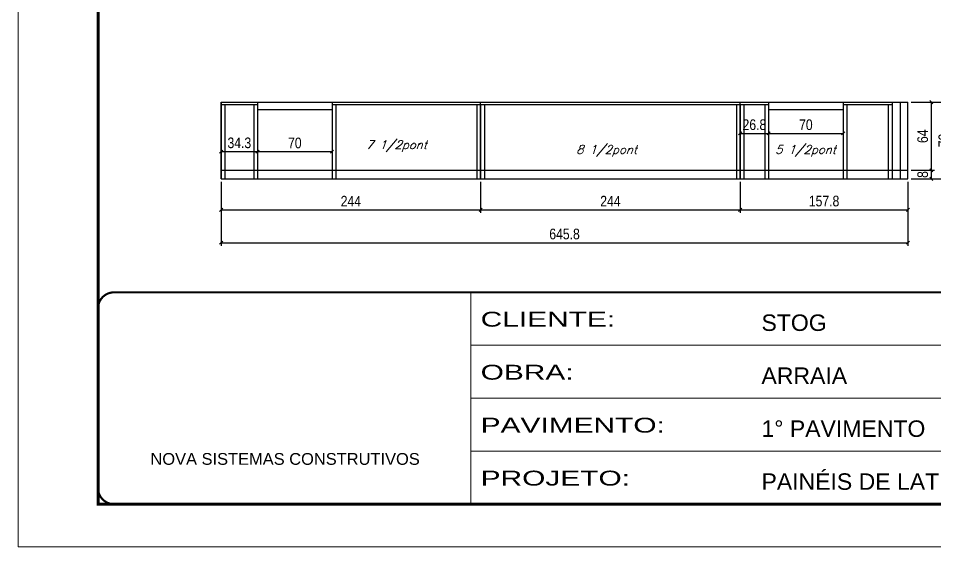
# Model space of a CAD drawing. Extents: x -3394 to 16474, y -5031 to 14397.
# Drawn here: x 7442 to 8304, y 712 to 1209 of the extents above; entities that cross this region are included whole.
import ezdxf

# ---------------------------------------------------------------- set-up
doc = ezdxf.new("R2010")
doc.units = 0
doc.linetypes.add('CONTINUO', pattern=[0])
doc.linetypes.add('DASHED', pattern=[0.75, 0.5, -0.25])
doc.layers.get('0').update_dxf_attribs({"linetype": 'CONTINUOUS'})
doc.layers.get('Defpoints').update_dxf_attribs({"linetype": 'CONTINUOUS'})
for name, color, linetype in [('COTA', 241, 'CONTINUOUS'), ('Painéis', 200, 'CONTINUOUS'), ('SARR_2.2x7', 40, 'CONTINUOUS'), ('SARR_3.5x7', 81, 'CONTINUOUS'), ('texto', 7, 'CONTINUOUS')]:
    doc.layers.add(name, color=color, linetype=linetype)
doc.layers.add('Folhas', color=255, linetype='CONTINUOUS', lineweight=9)
doc.layers.add('SARRAFO DE PRESSAO', color=251, linetype='DASHED', lineweight=9)
doc.styles.add('ARIAL', font='arial.ttf')
doc.styles.add('COTA TECNICA', font='techl___.ttf', dxfattribs={"height": 10})
doc.styles.add('ROMANS', font='romans.shx')
doc.styles.add('Tecnologia', font='')
doc.styles.get('Tecnologia').set_extended_font_data('Forgotten Futurist')
doc.dimstyles.new('PAINEL', dxfattribs={"dimtxt": 10, "dimasz": 3, "dimexe": 3, "dimexo": 3, "dimgap": 3, "dimtad": 1, "dimdec": 1, "dimzin": 12, "dimdsep": 46, "dimtxsty": 'COTA TECNICA', "dimblk1": 'OBLIQUE', "dimblk2": 'OBLIQUE', "dimsah": 1, "dimcen": 0.9, "dimclrd": 4, "dimclre": 4, "dimclrt": 240, "dimadec": 1, "dimazin": 3, "dimtfac": 1, "dimtdec": 1, "dimtmove": 0, "dimatfit": 3, "dimfxl": 1, "dimtolj": 1, "dimtzin": 12, "dimarcsym": 0})

# ---------------------------------------------------------------- blocks, each defined once
blk = doc.blocks.new('9999999999')
at = {"color": 30, "linetype": 'CONTINUO'}
for p, q in [((98564.56, 34230.21), (98564.56, 34429.45)), ((98564.56, 34379.64), (99583.98, 34379.64)), ((98564.56, 34329.83), (99487.98, 34329.83)), ((98564.56, 34280.02), (99487.98, 34280.02))]:
    blk.add_line(p, q, dxfattribs=at)
at = {"color": 30, "linetype": 'CONTINUO', "const_width": 2}
blk.add_lwpolyline([(99583.98, 34230.21), (99583.98, 34414.45, 0.414214), (99568.98, 34429.45), (98228.98, 34429.45, 0.414214), (98213.98, 34414.45), (98213.98, 34245.21, 0.414214), (98228.98, 34230.21), (99583.98, 34230.21)], format="xyb", dxfattribs=at)
at = {"layer": 'Folhas'}
blk.add_lwpolyline([(98138.98, 34190.21), (99623.98, 34190.21), (99623.98, 35240.21), (98138.98, 35240.21)], close=True, dxfattribs=at)
at = {"layer": 'Folhas', "color": 30, "const_width": 3}
blk.add_lwpolyline([(98213.98, 34230.21), (99583.98, 34230.21), (99583.98, 35200.21), (98213.98, 35200.21)], close=True, dxfattribs=at)
at = {"color": 7, "linetype": 'Continuous', "ltscale": 5, "style": 'ARIAL'}
for s, height, p in [('STOG', 15.483, (98837.68, 34393.13)), ('ARRAIA', 15.483, (98837.68, 34343.32)), ('1° PAVIMENTO', 15.4829, (98837.68, 34293.51)), ('NOVA SISTEMAS CONSTRUTIVOS', 11.0592, (98263.19, 34267.21)), ('PAINÉIS DE LAT. VIGAS', 15.4829, (98837.68, 34243.7))]:
    blk.add_text(s, height=height, dxfattribs=at).set_placement(p)
at = {"layer": 'Folhas', "color": 7, "style": 'Tecnologia', "width": 1.5}
for s, p in [('CLIENTE:', (98573.65, 34397.17)), ('OBRA:', (98573.65, 34347.31)), ('PAVIMENTO:', (98573.65, 34297.5)), ('PROJETO:', (98573.65, 34247.69))]:
    blk.add_text(s, height=14, dxfattribs=at).set_placement(p)
blk = doc.blocks.new('_Oblique')
at = {"color": 0, "linetype": 'ByBlock', "lineweight": -2}
blk.add_line((-0.5, -0.5), (0.5, 0.5), dxfattribs=at)
blk = doc.blocks.new('*D1512')
at = {"layer": 'COTA', "color": 4, "linetype": 'ByBlock', "lineweight": -2, "transparency": 16777216}
for p, q in [((8281.66, 1130.28), (8323.41, 1130.28)), ((8320.41, 1058.28), (8320.41, 1130.28)), ((8281.66, 1058.28), (8323.41, 1058.28))]:
    blk.add_line(p, q, dxfattribs=at)
at = {"layer": 'Defpoints', "color": 0, "linetype": 'ByBlock', "transparency": 16777216}
for p in [(8278.66, 1130.28), (8320.41, 1130.28), (8278.66, 1058.28)]:
    blk.add_point(p, dxfattribs=at)
at = {"layer": 'COTA', "color": 4, "linetype": 'ByBlock', "lineweight": -2, "transparency": 16777216, "xscale": 3, "yscale": 3, "zscale": 3}
for p, rotation in [((8320.41, 1130.28), 90), ((8320.41, 1058.28), 270)]:
    blk.add_blockref('_Oblique', p, dxfattribs=dict(at, rotation=rotation))
at = {"layer": 'COTA', "color": 240, "linetype": 'ByBlock', "transparency": 16777216, "insert": (8312.33, 1094.28), "char_height": 10, "attachment_point": 5, "rotation": 90, "style": 'COTA TECNICA'}
blk.add_mtext('\\A1;72', dxfattribs=at)
blk = doc.blocks.new('*D1513')
at = {"layer": 'COTA', "color": 4, "linetype": 'ByBlock', "lineweight": -2, "transparency": 16777216}
for p, q in [((7632.86, 1055.28), (7632.86, 1026.13)), ((7876.86, 1055.28), (7876.86, 1026.13)), ((7632.86, 1029.13), (7876.86, 1029.13))]:
    blk.add_line(p, q, dxfattribs=at)
at = {"layer": 'Defpoints', "color": 0, "linetype": 'ByBlock', "transparency": 16777216}
for p in [(7632.86, 1058.28), (7876.86, 1058.28), (7876.86, 1029.13)]:
    blk.add_point(p, dxfattribs=at)
at = {"layer": 'COTA', "color": 4, "linetype": 'ByBlock', "lineweight": -2, "transparency": 16777216, "xscale": 3, "yscale": 3, "zscale": 3, "rotation": 180}
blk.add_blockref('_Oblique', (7632.86, 1029.13), dxfattribs=at)
at = {"layer": 'COTA', "color": 4, "linetype": 'ByBlock', "lineweight": -2, "transparency": 16777216, "xscale": 3, "yscale": 3, "zscale": 3}
blk.add_blockref('_Oblique', (7876.86, 1029.13), dxfattribs=at)
at = {"layer": 'COTA', "color": 240, "linetype": 'ByBlock', "transparency": 16777216, "insert": (7754.86, 1037.2), "char_height": 10, "attachment_point": 5, "style": 'COTA TECNICA'}
blk.add_mtext('\\A1;244', dxfattribs=at)
blk = doc.blocks.new('*D1514')
at = {"layer": 'COTA', "color": 4, "linetype": 'ByBlock', "lineweight": -2, "transparency": 16777216}
for p, q in [((7876.86, 1055.28), (7876.86, 1026.13)), ((8120.86, 1055.28), (8120.86, 1026.13)), ((7876.86, 1029.13), (8120.86, 1029.13))]:
    blk.add_line(p, q, dxfattribs=at)
at = {"layer": 'Defpoints', "color": 0, "linetype": 'ByBlock', "transparency": 16777216}
for p in [(7876.86, 1058.28), (8120.86, 1058.28), (8120.86, 1029.13)]:
    blk.add_point(p, dxfattribs=at)
at = {"layer": 'COTA', "color": 4, "linetype": 'ByBlock', "lineweight": -2, "transparency": 16777216, "xscale": 3, "yscale": 3, "zscale": 3, "rotation": 180}
blk.add_blockref('_Oblique', (7876.86, 1029.13), dxfattribs=at)
at = {"layer": 'COTA', "color": 4, "linetype": 'ByBlock', "lineweight": -2, "transparency": 16777216, "xscale": 3, "yscale": 3, "zscale": 3}
blk.add_blockref('_Oblique', (8120.86, 1029.13), dxfattribs=at)
at = {"layer": 'COTA', "color": 240, "linetype": 'ByBlock', "transparency": 16777216, "insert": (7998.86, 1037.2), "char_height": 10, "attachment_point": 5, "style": 'COTA TECNICA'}
blk.add_mtext('\\A1;244', dxfattribs=at)
blk = doc.blocks.new('*D1515')
at = {"layer": 'COTA', "color": 4, "linetype": 'ByBlock', "lineweight": -2, "transparency": 16777216}
for p, q in [((7632.86, 1055.28), (7632.86, 995.14)), ((8278.66, 1055.28), (8278.66, 995.14)), ((7632.86, 998.14), (8278.66, 998.14))]:
    blk.add_line(p, q, dxfattribs=at)
at = {"layer": 'Defpoints', "color": 0, "linetype": 'ByBlock', "transparency": 16777216}
for p in [(7632.86, 1058.28), (8278.66, 1058.28), (8278.66, 998.14)]:
    blk.add_point(p, dxfattribs=at)
at = {"layer": 'COTA', "color": 4, "linetype": 'ByBlock', "lineweight": -2, "transparency": 16777216, "xscale": 3, "yscale": 3, "zscale": 3, "rotation": 180}
blk.add_blockref('_Oblique', (7632.86, 998.14), dxfattribs=at)
at = {"layer": 'COTA', "color": 4, "linetype": 'ByBlock', "lineweight": -2, "transparency": 16777216, "xscale": 3, "yscale": 3, "zscale": 3}
blk.add_blockref('_Oblique', (8278.66, 998.14), dxfattribs=at)
at = {"layer": 'COTA', "color": 240, "linetype": 'ByBlock', "transparency": 16777216, "insert": (7955.76, 1006.27), "char_height": 10, "attachment_point": 5, "style": 'COTA TECNICA'}
blk.add_mtext('\\A1;645.8', dxfattribs=at)
blk = doc.blocks.new('*D1516')
at = {"layer": 'COTA', "color": 4, "linetype": 'ByBlock', "lineweight": -2, "transparency": 16777216}
for p, q in [((8120.86, 1055.28), (8120.86, 1026.13)), ((8278.66, 1055.28), (8278.66, 1026.13)), ((8120.86, 1029.13), (8278.66, 1029.13))]:
    blk.add_line(p, q, dxfattribs=at)
at = {"layer": 'Defpoints', "color": 0, "linetype": 'ByBlock', "transparency": 16777216}
for p in [(8120.86, 1058.28), (8278.66, 1058.28), (8278.66, 1029.13)]:
    blk.add_point(p, dxfattribs=at)
at = {"layer": 'COTA', "color": 4, "linetype": 'ByBlock', "lineweight": -2, "transparency": 16777216, "xscale": 3, "yscale": 3, "zscale": 3, "rotation": 180}
blk.add_blockref('_Oblique', (8120.86, 1029.13), dxfattribs=at)
at = {"layer": 'COTA', "color": 4, "linetype": 'ByBlock', "lineweight": -2, "transparency": 16777216, "xscale": 3, "yscale": 3, "zscale": 3}
blk.add_blockref('_Oblique', (8278.66, 1029.13), dxfattribs=at)
at = {"layer": 'COTA', "color": 240, "linetype": 'ByBlock', "transparency": 16777216, "insert": (8199.76, 1037.26), "char_height": 10, "attachment_point": 5, "style": 'COTA TECNICA'}
blk.add_mtext('\\A1;157.8', dxfattribs=at)
blk = doc.blocks.new('*D1564')
at = {"layer": 'COTA', "color": 4, "lineweight": -2, "transparency": 16777216}
for p, q in [((7632.86, 1091.28), (7632.86, 1080.8)), ((7667.16, 1091.28), (7667.16, 1080.8)), ((7632.86, 1083.8), (7667.16, 1083.8))]:
    blk.add_line(p, q, dxfattribs=at)
at = {"layer": 'Defpoints', "color": 0, "transparency": 16777216}
for p in [(7632.86, 1094.28), (7667.16, 1094.28), (7667.16, 1083.8)]:
    blk.add_point(p, dxfattribs=at)
at = {"layer": 'COTA', "color": 4, "lineweight": -2, "transparency": 16777216, "xscale": 3, "yscale": 3, "zscale": 3, "rotation": 180}
blk.add_blockref('_Oblique', (7632.86, 1083.8), dxfattribs=at)
at = {"layer": 'COTA', "color": 4, "lineweight": -2, "transparency": 16777216, "xscale": 3, "yscale": 3, "zscale": 3}
blk.add_blockref('_Oblique', (7667.16, 1083.8), dxfattribs=at)
at = {"layer": 'COTA', "color": 240, "transparency": 16777216, "insert": (7650.01, 1092.02), "char_height": 10, "attachment_point": 5, "style": 'COTA TECNICA'}
blk.add_mtext('\\A1;34.3', dxfattribs=at)
blk = doc.blocks.new('*D1565')
at = {"layer": 'COTA', "color": 4, "lineweight": -2, "transparency": 16777216}
for p, q in [((7667.16, 1091.28), (7667.16, 1080.8)), ((7737.16, 1089.02), (7737.16, 1080.8)), ((7667.16, 1083.8), (7737.16, 1083.8))]:
    blk.add_line(p, q, dxfattribs=at)
at = {"layer": 'Defpoints', "color": 0, "transparency": 16777216}
for p in [(7667.16, 1094.28), (7737.16, 1092.02), (7737.16, 1083.8)]:
    blk.add_point(p, dxfattribs=at)
at = {"layer": 'COTA', "color": 4, "lineweight": -2, "transparency": 16777216, "xscale": 3, "yscale": 3, "zscale": 3, "rotation": 180}
blk.add_blockref('_Oblique', (7667.16, 1083.8), dxfattribs=at)
at = {"layer": 'COTA', "color": 4, "lineweight": -2, "transparency": 16777216, "xscale": 3, "yscale": 3, "zscale": 3}
blk.add_blockref('_Oblique', (7737.16, 1083.8), dxfattribs=at)
at = {"layer": 'COTA', "color": 240, "transparency": 16777216, "insert": (7702.16, 1091.9), "char_height": 10, "attachment_point": 5, "style": 'COTA TECNICA'}
blk.add_mtext('\\A1;70', dxfattribs=at)
blk = doc.blocks.new('*D1566')
at = {"layer": 'COTA', "color": 4, "lineweight": -2, "transparency": 16777216}
for p, q in [((8147.66, 1120.28), (8147.66, 1097.96)), ((8217.66, 1120.28), (8217.66, 1097.96)), ((8147.66, 1100.96), (8217.66, 1100.96))]:
    blk.add_line(p, q, dxfattribs=at)
at = {"layer": 'Defpoints', "color": 0, "transparency": 16777216}
for p in [(8147.66, 1123.28), (8217.66, 1123.28), (8217.66, 1100.96)]:
    blk.add_point(p, dxfattribs=at)
at = {"layer": 'COTA', "color": 4, "lineweight": -2, "transparency": 16777216, "xscale": 3, "yscale": 3, "zscale": 3, "rotation": 180}
blk.add_blockref('_Oblique', (8147.66, 1100.96), dxfattribs=at)
at = {"layer": 'COTA', "color": 4, "lineweight": -2, "transparency": 16777216, "xscale": 3, "yscale": 3, "zscale": 3}
blk.add_blockref('_Oblique', (8217.66, 1100.96), dxfattribs=at)
at = {"layer": 'COTA', "color": 240, "transparency": 16777216, "insert": (8182.66, 1109.06), "char_height": 10, "attachment_point": 5, "style": 'COTA TECNICA'}
blk.add_mtext('\\A1;70', dxfattribs=at)
blk = doc.blocks.new('*D1567')
at = {"layer": 'COTA', "color": 4, "lineweight": -2, "transparency": 16777216}
for p, q in [((8120.86, 1125.08), (8120.86, 1097.96)), ((8147.66, 1120.28), (8147.66, 1097.96)), ((8120.86, 1100.96), (8147.66, 1100.96))]:
    blk.add_line(p, q, dxfattribs=at)
at = {"layer": 'Defpoints', "color": 0, "transparency": 16777216}
for p in [(8120.86, 1128.08), (8147.66, 1123.28), (8147.66, 1100.96)]:
    blk.add_point(p, dxfattribs=at)
at = {"layer": 'COTA', "color": 4, "lineweight": -2, "transparency": 16777216, "xscale": 3, "yscale": 3, "zscale": 3, "rotation": 180}
blk.add_blockref('_Oblique', (8120.86, 1100.96), dxfattribs=at)
at = {"layer": 'COTA', "color": 4, "lineweight": -2, "transparency": 16777216, "xscale": 3, "yscale": 3, "zscale": 3}
blk.add_blockref('_Oblique', (8147.66, 1100.96), dxfattribs=at)
at = {"layer": 'COTA', "color": 240, "transparency": 16777216, "insert": (8134.26, 1109.09), "char_height": 10, "attachment_point": 5, "style": 'COTA TECNICA'}
blk.add_mtext('\\A1;26.8', dxfattribs=at)
blk = doc.blocks.new('*D1592')
at = {"layer": 'COTA', "color": 4, "lineweight": -2, "transparency": 16777216}
for p, q in [((8281.66, 1130.28), (8303.59, 1130.28)), ((8300.59, 1130.28), (8300.59, 1066.28)), ((8281.66, 1066.28), (8303.59, 1066.28))]:
    blk.add_line(p, q, dxfattribs=at)
at = {"layer": 'Defpoints', "color": 0, "transparency": 16777216}
for p in [(8278.66, 1130.28), (8278.66, 1066.28), (8300.59, 1066.28)]:
    blk.add_point(p, dxfattribs=at)
at = {"layer": 'COTA', "color": 4, "lineweight": -2, "transparency": 16777216, "xscale": 3, "yscale": 3, "zscale": 3}
for p, rotation in [((8300.59, 1130.28), 90), ((8300.59, 1066.28), 270)]:
    blk.add_blockref('_Oblique', p, dxfattribs=dict(at, rotation=rotation))
at = {"layer": 'COTA', "color": 240, "transparency": 16777216, "insert": (8292.49, 1098.28), "char_height": 10, "attachment_point": 5, "rotation": 90, "style": 'COTA TECNICA'}
blk.add_mtext('\\A1;64', dxfattribs=at)
blk = doc.blocks.new('*D1593')
at = {"layer": 'COTA', "color": 4, "lineweight": -2, "transparency": 16777216}
for p, q in [((8281.66, 1066.28), (8303.59, 1066.28)), ((8300.59, 1066.28), (8300.59, 1058.28)), ((8281.66, 1058.28), (8303.59, 1058.28))]:
    blk.add_line(p, q, dxfattribs=at)
at = {"layer": 'Defpoints', "color": 0, "transparency": 16777216}
for p in [(8278.66, 1066.28), (8278.66, 1058.28), (8300.59, 1058.28)]:
    blk.add_point(p, dxfattribs=at)
at = {"layer": 'COTA', "color": 4, "lineweight": -2, "transparency": 16777216, "xscale": 3, "yscale": 3, "zscale": 3}
for p, rotation in [((8300.59, 1066.28), 90), ((8300.59, 1058.28), 270)]:
    blk.add_blockref('_Oblique', p, dxfattribs=dict(at, rotation=rotation))
at = {"layer": 'COTA', "color": 240, "transparency": 16777216, "insert": (8292.5, 1062.28), "char_height": 10, "attachment_point": 5, "rotation": 90, "style": 'COTA TECNICA'}
blk.add_mtext('\\A1;8', dxfattribs=at)

msp = doc.modelspace()

# ---------------------------------------------------------------- linework, layer by layer
at = {"layer": 'Painéis', "linetype": 'ByBlock'}
for p, q in [((7632.86, 1130.28), (8278.66, 1130.28)), ((7632.86, 1058.28), (7632.86, 1130.28)), ((7876.86, 1058.28), (7876.86, 1130.28)), ((8120.86, 1058.28), (8120.86, 1130.28)), ((8278.66, 1058.28), (8278.66, 1130.28)), ((7632.86, 1066.28), (8278.66, 1066.28)), ((7632.86, 1058.28), (8278.66, 1058.28))]:
    msp.add_line(p, q, dxfattribs=at)
at = {"layer": 'SARR_2.2x7', "linetype": 'Continuous'}
for p, q in [((8271.66, 1058.28), (8271.66, 1130.28)), ((7632.86, 1128.08), (7667.16, 1128.08)), ((7667.16, 1123.28), (7737.16, 1123.28)), ((7737.16, 1128.08), (7876.86, 1128.08)), ((7876.86, 1128.08), (8120.86, 1128.08)), ((8120.86, 1128.08), (8147.66, 1128.08)), ((8147.66, 1123.28), (8217.66, 1123.28)), ((8217.66, 1128.08), (8263.66, 1128.08))]:
    msp.add_line(p, q, dxfattribs=at)
at = {"layer": 'SARR_3.5x7'}
for p, q in [((7632.86, 1130.28), (7632.86, 1058.28)), ((7667.16, 1130.28), (7667.16, 1058.28)), ((7737.16, 1130.28), (7737.16, 1058.28)), ((8147.66, 1130.28), (8147.66, 1058.28)), ((8217.66, 1130.28), (8217.66, 1058.28)), ((8263.66, 1130.28), (8263.66, 1058.28)), ((7636.36, 1128.08), (7636.36, 1058.28)), ((7663.66, 1128.08), (7663.66, 1058.28)), ((7740.66, 1128.08), (7740.66, 1058.28)), ((7873.36, 1128.08), (7873.36, 1058.28)), ((7876.86, 1128.08), (7876.86, 1058.28)), ((7880.36, 1128.08), (7880.36, 1058.28)), ((8117.36, 1128.08), (8117.36, 1058.28)), ((8120.86, 1128.08), (8120.86, 1058.28)), ((8124.36, 1128.08), (8124.36, 1058.28)), ((8144.16, 1128.08), (8144.16, 1058.28)), ((8221.16, 1128.08), (8221.16, 1058.28)), ((8260.16, 1128.08), (8260.16, 1058.28)), ((7632.86, 1058.28), (7636.36, 1058.28)), ((7873.36, 1058.28), (7876.86, 1058.28)), ((7876.86, 1058.28), (7880.36, 1058.28)), ((8117.36, 1058.28), (8120.86, 1058.28)), ((8120.86, 1058.28), (8124.36, 1058.28))]:
    msp.add_line(p, q, dxfattribs=at)

# ---------------------------------------------------------------- block references
at = {"layer": 'SARRAFO DE PRESSAO', "color": 6, "linetype": 'ByBlock'}
msp.add_blockref('9999999999', (-90696.77, -33477.98), dxfattribs=at)

# ---------------------------------------------------------------- texts
at = {"layer": 'texto', "color": 2, "char_height": 8, "attachment_point": 5, "style": 'ROMANS'}
for s, insert in [('{\\Q19;\\C256;7 1/2pont}', (7797.81, 1088.97)), ('{\\Q19;\\C256;8 1/2pont}', (7995.36, 1084.5)), ('{\\Q19;\\C256;5 1/2pont}', (8182.36, 1084.5))]:
    msp.add_mtext(s, dxfattribs=dict(at, insert=insert))

# ---------------------------------------------------------------- dimensions: what is measured, and where the dimension line sits
at = {"layer": 'COTA', "linetype": 'ByBlock'}
dim = msp.add_linear_dim(base=(8320.41, 1130.28), p1=(8278.66, 1058.28), p2=(8278.66, 1130.28), angle=90, dimstyle='PAINEL', dxfattribs=at)
dim.commit()
dim.dimension.update_dxf_attribs({"geometry": '*D1512', "text_midpoint": (8312.33, 1094.28)})
at = {"layer": 'COTA'}
dim = msp.add_linear_dim(base=(8300.59, 1066.28), p1=(8278.66, 1130.28), p2=(8278.66, 1066.28), angle=90, dimstyle='PAINEL', dxfattribs=at)
dim.commit()
dim.dimension.update_dxf_attribs({"geometry": '*D1592', "text_midpoint": (8292.49, 1098.28)})
for base, p1, p2, picture, middle in [((8147.66, 1100.96), (8120.86, 1128.08), (8147.66, 1123.28), '*D1567', (8134.26, 1100.96)), ((7667.16, 1083.8), (7632.86, 1094.28), (7667.16, 1094.28), '*D1564', (7650.01, 1083.8))]:
    dim = msp.add_linear_dim(base=base, p1=p1, p2=p2, dimstyle='PAINEL', dxfattribs=at)
    dim.commit()
    dim.dimension.update_dxf_attribs({"geometry": picture, "text_midpoint": middle, "dimtype": 160})
dim = msp.add_linear_dim(base=(8217.66, 1100.96), p1=(8147.66, 1123.28), p2=(8217.66, 1123.28), dimstyle='PAINEL', dxfattribs=at)
dim.commit()
dim.dimension.update_dxf_attribs({"geometry": '*D1566', "text_midpoint": (8182.66, 1109.06)})
dim = msp.add_linear_dim(base=(7737.16, 1083.8), p1=(7667.16, 1094.28), p2=(7737.16, 1092.02), dimstyle='PAINEL', override={"dimtmove": 1}, dxfattribs=at)
dim.commit()
dim.dimension.update_dxf_attribs({"geometry": '*D1565', "text_midpoint": (7702.16, 1091.9)})
dim = msp.add_linear_dim(base=(8300.59, 1058.28), p1=(8278.66, 1066.28), p2=(8278.66, 1058.28), angle=90, dimstyle='PAINEL', override={"dimtmove": 1}, dxfattribs=at)
dim.commit()
dim.dimension.update_dxf_attribs({"geometry": '*D1593', "text_midpoint": (8300.59, 1062.28), "dimtype": 160})
at = {"layer": 'COTA', "linetype": 'ByBlock'}
for base, p1, p2, picture, middle in [((7876.86, 1029.13), (7632.86, 1058.28), (7876.86, 1058.28), '*D1513', (7754.86, 1037.2)), ((8278.66, 998.14), (7632.86, 1058.28), (8278.66, 1058.28), '*D1515', (7955.76, 1006.27)), ((8278.66, 1029.13), (8120.86, 1058.28), (8278.66, 1058.28), '*D1516', (8199.76, 1037.26))]:
    dim = msp.add_linear_dim(base=base, p1=p1, p2=p2, dimstyle='PAINEL', dxfattribs=at)
    dim.commit()
    dim.dimension.update_dxf_attribs({"geometry": picture, "text_midpoint": middle})
dim = msp.add_linear_dim(base=(8120.86, 1029.13), p1=(7876.86, 1058.28), p2=(8120.86, 1058.28), dimstyle='PAINEL', override={"dimtmove": 1}, dxfattribs=at)
dim.commit()
dim.dimension.update_dxf_attribs({"geometry": '*D1514', "text_midpoint": (7998.86, 1037.2)})

doc.saveas('drawing.dxf')
